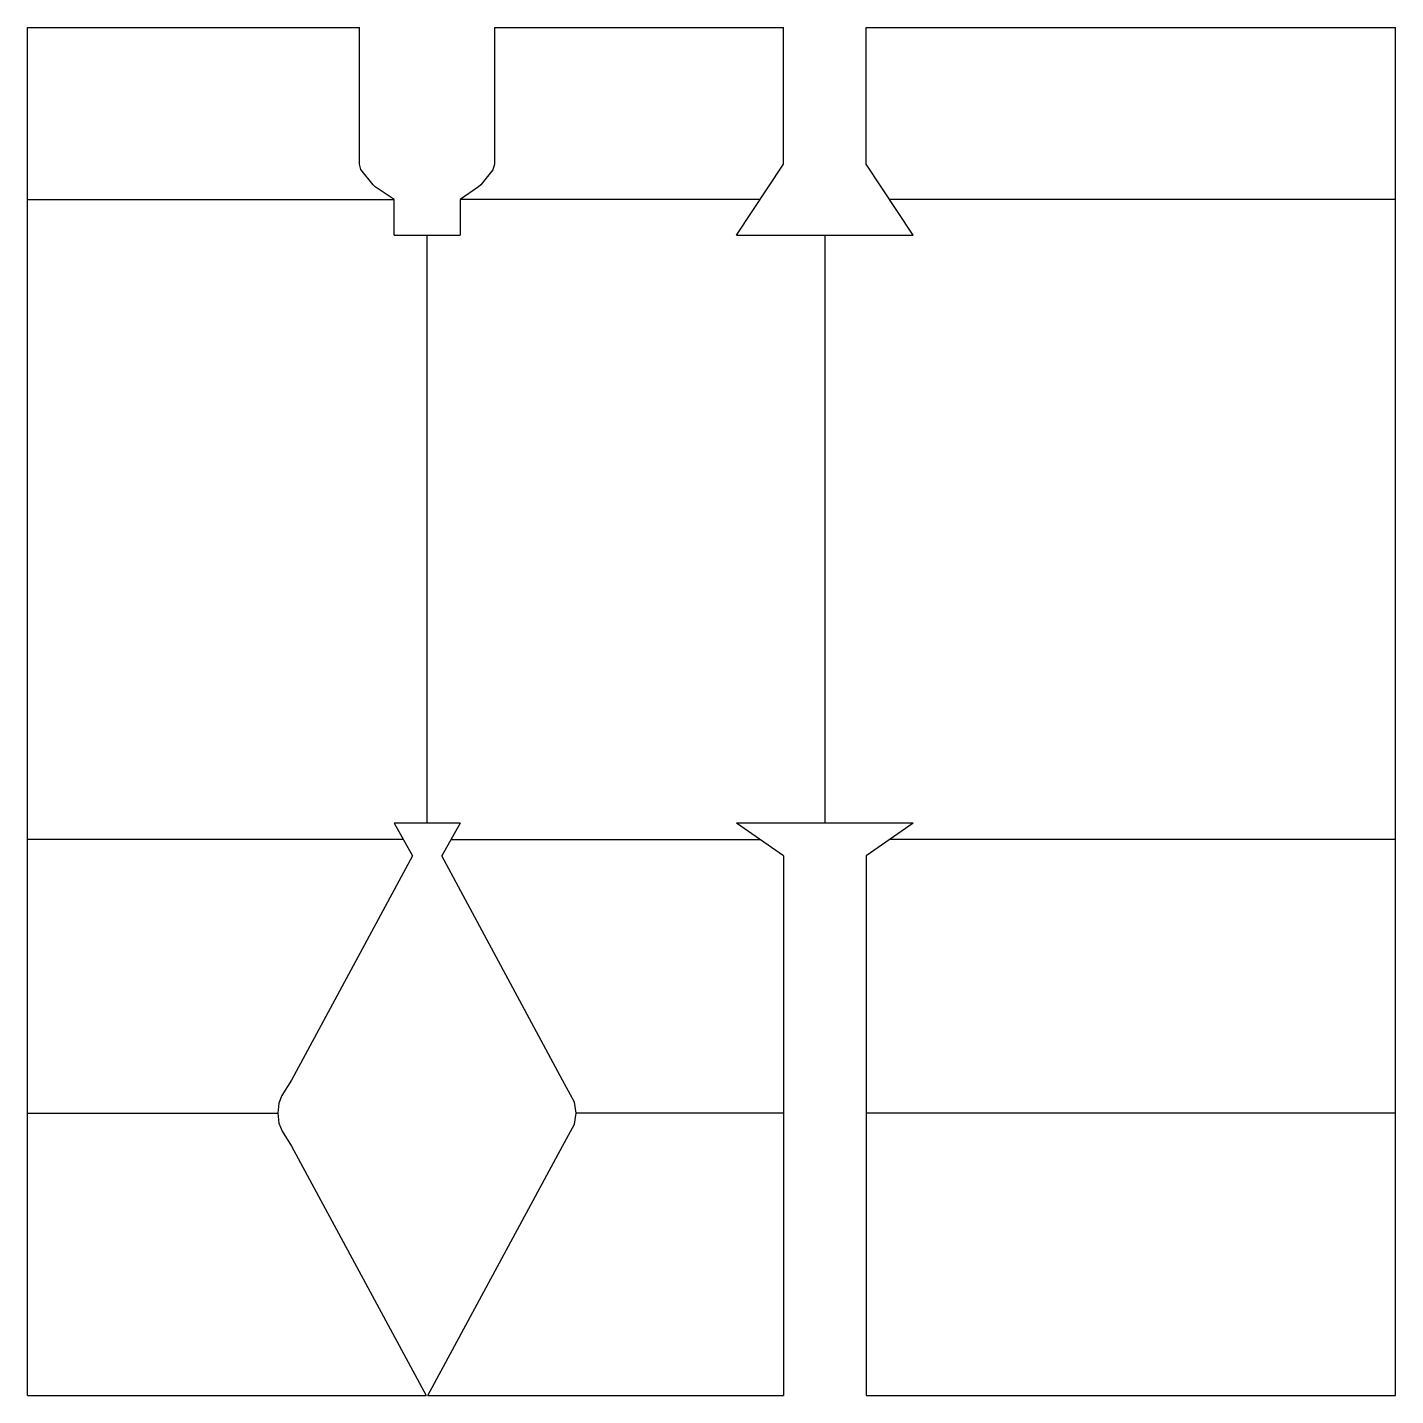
# Model space of a CAD drawing. Extents: x 0 to 100, y 0 to 100.
import ezdxf
from ezdxf.lldxf.tags import DXFTag

# ---------------------------------------------------------------- set-up
doc = ezdxf.new("R2010")
doc.units = 0
for name, color, linetype in [('GIECIE_W_DOL', 7, 'CONTINUOUS'), ('GIECIE_W_GORE', 7, 'CONTINUOUS'), ('OBRYS', 7, 'CONTINUOUS')]:
    doc.layers.add(name, color=color, linetype=linetype)
tags = doc.linetypes.add('CENTER2', pattern=[28.575, 19.05, -3.175, 3.175, -3.175]).pattern_tags.tags
tags[10:11] = [DXFTag(74, 4), DXFTag(75, 0), DXFTag(340, '0'), DXFTag(46, 0.0), DXFTag(50, 0.0), DXFTag(44, 0.0), DXFTag(45, 0.0)]
tags[8:9] = [DXFTag(74, 4), DXFTag(75, 0), DXFTag(340, '0'), DXFTag(46, 0.0), DXFTag(50, 0.0), DXFTag(44, 0.0), DXFTag(45, 0.0)]
tags[6:7] = [DXFTag(74, 4), DXFTag(75, 0), DXFTag(340, '0'), DXFTag(46, 0.0), DXFTag(50, 0.0), DXFTag(44, 0.0), DXFTag(45, 0.0)]
tags[4:5] = [DXFTag(74, 4), DXFTag(75, 0), DXFTag(340, '0'), DXFTag(46, 0.0), DXFTag(50, 0.0), DXFTag(44, 0.0), DXFTag(45, 0.0)]

msp = doc.modelspace()

# ---------------------------------------------------------------- linework, layer by layer
at = {"layer": 'GIECIE_W_DOL', "color": 3, "linetype": 'CENTER2'}
for p, q in [((0, 87.41), (26.8, 87.41)), ((53.55, 87.41), (31.62, 87.41)), ((100, 87.41), (63.02, 87.41)), ((29.21, 41.85), (29.21, 84.81)), ((27.47, 40.64), (0, 40.64)), ((30.95, 40.64), (53.55, 40.64)), ((100, 40.64), (63.02, 40.64))]:
    msp.add_line(p, q, dxfattribs=at)
at = {"layer": 'GIECIE_W_GORE', "color": 3, "linetype": 'CENTER2'}
for p, q in [((58.28, 84.81), (58.28, 41.85)), ((0, 20.65), (18.3, 20.65)), ((55.27, 20.65), (40.12, 20.65)), ((100, 20.65), (61.3, 20.65))]:
    msp.add_line(p, q, dxfattribs=at)
at = {"layer": 'OBRYS', "color": 3, "linetype": 'CONTINUOUS'}
for p, q in [((0, 0), (0, 100)), ((0, 100), (24.28, 100)), ((24.28, 90), (24.28, 100)), ((34.14, 100), (55.27, 100)), ((34.14, 100), (34.14, 90)), ((55.27, 90), (55.27, 100)), ((61.3, 100), (100, 100)), ((61.3, 90), (61.3, 100)), ((100, 0), (100, 100)), ((24.38, 89.6), (24.28, 90)), ((25.27, 88.48), (24.38, 89.6)), ((34.03, 89.59), (33.15, 88.48)), ((34.14, 90), (34.03, 89.59)), ((51.82, 84.81), (55.27, 90)), ((64.75, 84.81), (61.3, 90)), ((25.43, 88.35), (25.27, 88.48)), ((26.8, 87.41), (25.43, 88.35)), ((32.98, 88.35), (31.62, 87.41)), ((33.15, 88.48), (32.98, 88.35)), ((26.8, 85.46), (26.8, 87.41)), ((31.62, 87.41), (31.62, 85.45)), ((26.8, 84.81), (26.8, 85.46)), ((31.62, 85.45), (31.62, 84.81)), ((26.8, 84.81), (31.62, 84.81)), ((51.82, 84.81), (64.75, 84.81)), ((31.62, 41.85), (26.8, 41.85)), ((26.8, 41.85), (28.14, 39.44)), ((31.62, 41.85), (30.28, 39.44)), ((64.75, 41.85), (51.82, 41.85)), ((55.27, 39.44), (51.82, 41.85)), ((64.75, 41.85), (61.3, 39.44)), ((28.14, 39.44), (19.3, 23.05)), ((39.11, 23.05), (30.28, 39.44)), ((55.27, 39.44), (55.27, 0)), ((61.3, 39.44), (61.3, 0)), ((19.3, 23.05), (18.6, 21.93)), ((39.98, 21.44), (39.11, 23.05)), ((18.39, 21.38), (18.3, 20.64)), ((18.6, 21.93), (18.39, 21.38)), ((40.12, 20.65), (39.98, 21.44)), ((18.3, 20.64), (18.39, 19.92)), ((39.98, 19.84), (40.12, 20.65)), ((18.39, 19.92), (18.61, 19.34)), ((18.61, 19.34), (19.3, 18.24)), ((39.11, 18.24), (39.98, 19.84)), ((19.3, 18.24), (29.14, 0)), ((29.28, 0), (39.11, 18.24)), ((0, 0), (29.14, 0)), ((29.28, 0), (55.27, 0)), ((61.3, 0), (100, 0))]:
    msp.add_line(p, q, dxfattribs=at)

doc.saveas('drawing.dxf')
